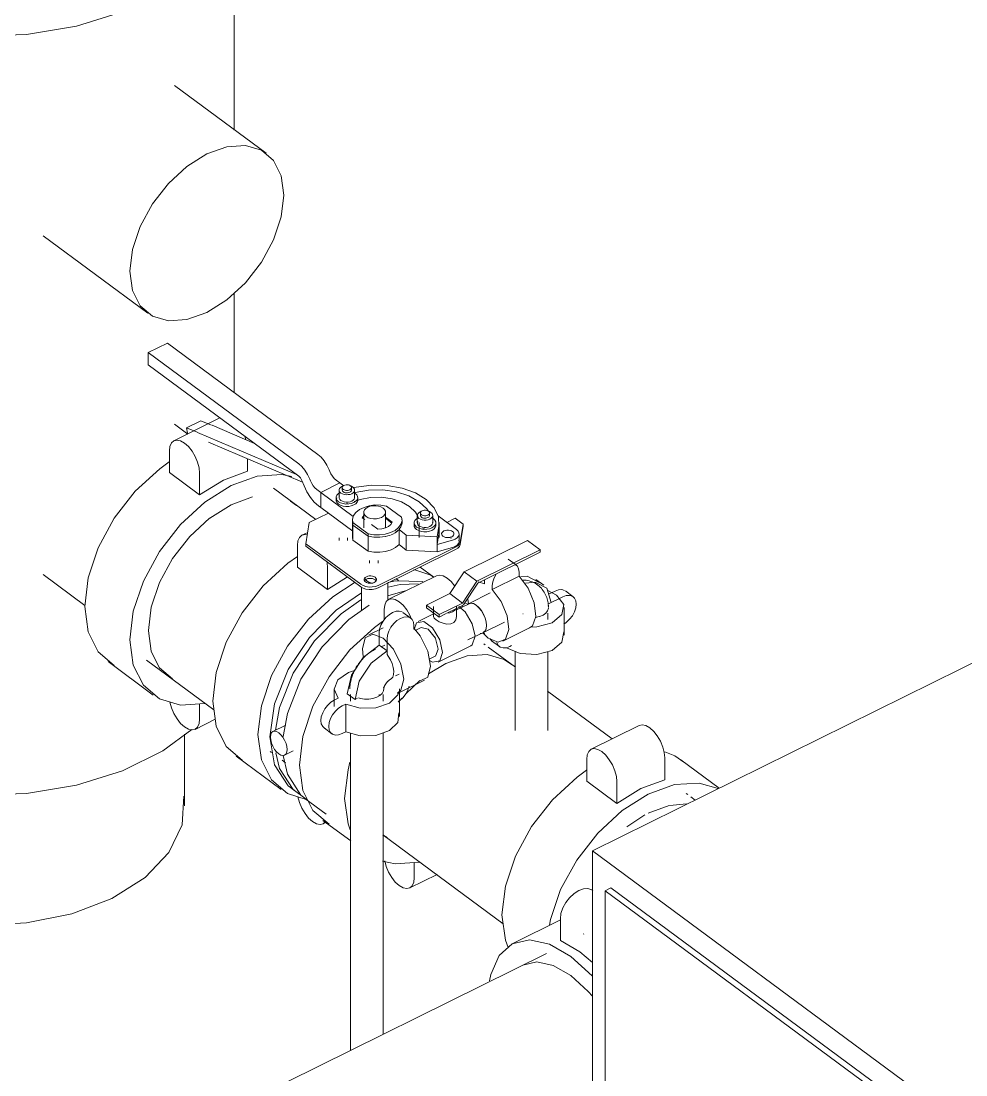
# Model space of a CAD drawing. Header units: metres. Extents: x 63 to 378, y -27 to 78.
# Drawn here: x 318.121 to 319.09, y 3.556 to 4.636 of the extents above; entities that cross this region are included whole.
import ezdxf

# ---------------------------------------------------------------- set-up
doc = ezdxf.new("R2010")
doc.units = ezdxf.units.M
doc.layers.add('M-EQPM', color=7, linetype='Continuous', lineweight=18)
doc.layers.add('P-PIPE', color=7, linetype='Continuous', lineweight=18)

# ---------------------------------------------------------------- blocks, each defined once
blk = doc.blocks.new('Victaulic-IPS-Vic-300 MasterSeal Butterfly Valve LH - Standard-V289-3D BOMBAS')
at = {"layer": 'P-PIPE', "color": 11, "true_color": 0xff8080}
for p, q in [((-59.0162, 4.2962), (-58.9965, 4.3059)), ((-58.9965, 4.3059), (-58.8422, 4.1918)), ((-58.8619, 4.1821), (-59.0162, 4.2962)), ((-59.0162, 4.2962), (-59.0162, 4.2836)), ((-59.0162, 4.2836), (-58.8619, 4.1695)), ((-58.9768, 4.219), (-58.9621, 4.2263)), ((-58.9621, 4.2263), (-58.9513, 4.2218)), ((-58.9661, 4.2145), (-58.9768, 4.219)), ((-58.9768, 4.219), (-58.9758, 4.2134)), ((-58.864, 4.1711), (-58.9656, 4.2143)), ((-58.9508, 4.2216), (-58.9072, 4.203)), ((-58.9545, 4.2043), (-58.8579, 4.1633)), ((-58.8308, 4.1761), (-58.8301, 4.1744)), ((-58.8586, 4.165), (-58.8563, 4.1594)), ((-58.8498, 4.1647), (-58.8505, 4.1664)), ((-58.8393, 4.1528), (-58.8197, 4.1625)), ((-58.8197, 4.1625), (-58.8393, 4.1528)), ((-58.8236, 4.1655), (-58.8197, 4.1625)), ((-58.8169, 4.1605), (-58.8197, 4.1625)), ((-58.8156, 4.1596), (-58.8169, 4.1605)), ((-58.8393, 4.1528), (-58.8433, 4.1557)), ((-58.8393, 4.1374), (-58.8393, 4.1528)), ((-58.8393, 4.1528), (-58.8059, 4.1281)), ((-58.8393, 4.1528), (-58.8393, 4.1374)), ((-58.8204, 4.1552), (-58.8204, 4.1476)), ((-58.8162, 4.1594), (-58.8175, 4.1589)), ((-58.8172, 4.1577), (-58.8172, 4.1552)), ((-58.8077, 4.1552), (-58.8077, 4.1577)), ((-58.8028, 4.1581), (-58.8058, 4.1577)), ((-58.8045, 4.1476), (-58.8045, 4.1552)), ((-58.8417, 4.1392), (-58.8393, 4.1374)), ((-58.8235, 4.1476), (-58.8235, 4.1451)), ((-58.8114, 4.1413), (-58.8131, 4.1412)), ((-58.8013, 4.1451), (-58.8013, 4.1476)), ((-58.7563, 4.1273), (-58.7719, 4.1388)), ((-58.8313, 4.1315), (-58.851, 4.1218)), ((-58.8393, 4.1374), (-58.8393, 4.1374)), ((-58.8393, 4.1374), (-58.8393, 4.1374)), ((-58.8063, 4.113), (-58.8393, 4.1374)), ((-58.7967, 4.1269), (-58.7952, 4.1292)), ((-58.7952, 4.1279), (-58.7963, 4.1265)), ((-58.7952, 4.1324), (-58.7952, 4.1164)), ((-58.773, 4.1275), (-58.7659, 4.1223)), ((-58.7728, 4.1164), (-58.7728, 4.1324)), ((-58.7403, 4.1292), (-58.7403, 4.1216)), ((-58.7392, 4.1271), (-58.7397, 4.1284)), ((-58.7357, 4.1335), (-58.7373, 4.1329)), ((-58.7371, 4.1317), (-58.7371, 4.1292)), ((-58.7276, 4.1292), (-58.7276, 4.1317)), ((-58.7244, 4.1216), (-58.7244, 4.1292)), ((-58.7, 4.1147), (-58.7189, 4.1288)), ((-58.851, 4.1218), (-58.8546, 4.1002)), ((-58.8067, 4.1246), (-58.8067, 4.122)), ((-58.8063, 4.1193), (-58.8067, 4.122)), ((-58.8067, 4.122), (-58.8067, 4.1066)), ((-58.8063, 4.1218), (-58.7907, 4.1103)), ((-58.8063, 4.1193), (-58.8063, 4.1218)), ((-58.7907, 4.1078), (-58.8063, 4.1193)), ((-58.8063, 4.1193), (-58.7907, 4.1078)), ((-58.8063, 4.1039), (-58.8063, 4.1193)), ((-58.7942, 4.125), (-58.7967, 4.1269)), ((-58.7806, 4.115), (-58.7872, 4.1198)), ((-58.7664, 4.1214), (-58.773, 4.1263)), ((-58.7559, 4.122), (-58.7559, 4.1246)), ((-58.7434, 4.1216), (-58.7434, 4.1191)), ((-58.7384, 4.1066), (-58.7384, 4.122)), ((-58.7212, 4.1191), (-58.7212, 4.1216)), ((-58.7199, 4.1072), (-58.7181, 4.1182)), ((-58.7181, 4.118), (-58.7181, 4.1104)), ((-58.7178, 4.1066), (-58.7178, 4.122)), ((-58.7013, 4.1263), (-58.7099, 4.1221)), ((-58.6933, 4.1204), (-58.7013, 4.1263)), ((-58.6963, 4.1019), (-58.6933, 4.1204)), ((-58.6933, 4.1178), (-58.6963, 4.0994)), ((-58.6933, 4.1178), (-58.6933, 4.1204)), ((-58.8205, 4.1062), (-58.8205, 4.1034)), ((-58.8118, 4.1034), (-58.8118, 4.1062)), ((-58.8063, 4.1039), (-58.8067, 4.1066)), ((-58.7907, 4.1078), (-58.7907, 4.1103)), ((-58.7849, 4.1068), (-58.7907, 4.1078)), ((-58.7907, 4.0924), (-58.7907, 4.1078)), ((-58.7789, 4.1068), (-58.7848, 4.1068)), ((-58.7731, 4.1075), (-58.7787, 4.1068)), ((-58.7727, 4.1076), (-58.7705, 4.1082)), ((-58.7676, 4.1091), (-58.7705, 4.1082)), ((-58.7672, 4.1093), (-58.7653, 4.1101)), ((-58.763, 4.1114), (-58.7653, 4.1101)), ((-58.7594, 4.1143), (-58.7628, 4.1115)), ((-58.7626, 4.1117), (-58.761, 4.1128)), ((-58.759, 4.1147), (-58.7515, 4.1091)), ((-58.759, 4.0993), (-58.759, 4.1147)), ((-58.7515, 4.1091), (-58.7199, 4.1072)), ((-58.7515, 4.0937), (-58.7515, 4.1091)), ((-58.733, 4.1153), (-58.7346, 4.1155)), ((-58.7181, 4.1104), (-58.7199, 4.0994)), ((-58.7199, 4.0918), (-58.7199, 4.1072)), ((-58.6974, 4.1027), (-58.6974, 4.1103)), ((-58.8546, 4.1002), (-58.7983, 4.0586)), ((-58.8546, 4.1002), (-58.8546, 4.0976)), ((-58.7983, 4.056), (-58.8546, 4.0976)), ((-58.7907, 4.0924), (-58.8063, 4.1039)), ((-58.7804, 4.0575), (-58.7009, 4.0968)), ((-58.7515, 4.0937), (-58.759, 4.0993)), ((-58.7199, 4.0994), (-58.704, 4.104)), ((-58.7199, 4.0918), (-58.7199, 4.0994)), ((-58.704, 4.0964), (-58.7199, 4.0918)), ((-58.7009, 4.0942), (-58.7804, 4.055)), ((-58.7199, 4.0918), (-58.7515, 4.0937)), ((-58.7891, 4.083), (-58.7891, 4.0802)), ((-58.7805, 4.0802), (-58.7805, 4.083)), ((-58.7976, 4.0556), (-58.7976, 4.0314)), ((-58.7705, 4.042), (-58.7705, 4.0599)), ((-58.7704, 4.0467), (-58.7528, 4.0519)), ((-58.6707, 3.9966), (-58.6721, 3.9977)), ((-58.8752, 3.9143), (-58.8884, 3.9078)), ((-58.8763, 3.8835), (-58.8675, 3.8878)), ((-58.879, 3.8782), (-58.8755, 3.8756)), ((-58.8686, 3.8488), (-58.8635, 3.845)), ((-58.8555, 3.8391), (-58.8336, 3.8229))]:
    blk.add_line(p, q, dxfattribs=at)
for points in [[(-58.8422, 4.1918, 0), (-58.8389, 4.1889, 0), (-58.8358, 4.1852, 0), (-58.8331, 4.1808, 0), (-58.8308, 4.1761, 0)], [(-58.8505, 4.1664, 0), (-58.8527, 4.1711, 0), (-58.8555, 4.1755, 0), (-58.8586, 4.1792, 0), (-58.8619, 4.1821, 0)], [(-58.8301, 4.1744, 0), (-58.8288, 4.1717, 0), (-58.8273, 4.1693, 0), (-58.8255, 4.1671, 0), (-58.8236, 4.1655, 0)], [(-58.8619, 4.1695, 0), (-58.8609, 4.1686, 0), (-58.86, 4.1676, 0), (-58.8592, 4.1663, 0), (-58.8586, 4.165, 0)], [(-58.8433, 4.1557, 0), (-58.8452, 4.1574, 0), (-58.8469, 4.1595, 0), (-58.8485, 4.162, 0), (-58.8498, 4.1647, 0)], [(-58.8155, 4.1599, 0), (-58.8163, 4.1594, 0), (-58.8169, 4.1587, 0), (-58.8172, 4.158, 0), (-58.8171, 4.1573, 0), (-58.8168, 4.1565, 0), (-58.8161, 4.1559, 0), (-58.8152, 4.1554, 0), (-58.8141, 4.155, 0), (-58.8129, 4.1549, 0), (-58.8117, 4.1549, 0), (-58.8105, 4.1551, 0), (-58.8094, 4.1555, 0)], [(-58.8094, 4.1555, 0), (-58.8086, 4.156, 0), (-58.808, 4.1567, 0), (-58.8077, 4.1574, 0), (-58.8077, 4.1582, 0), (-58.8081, 4.1589, 0), (-58.8087, 4.1595, 0), (-58.8097, 4.1601, 0), (-58.8107, 4.1604, 0), (-58.812, 4.1606, 0), (-58.8132, 4.1606, 0), (-58.8144, 4.1603, 0), (-58.8155, 4.1599, 0)], [(-58.8074, 4.1515, 0), (-58.806, 4.1524, 0), (-58.805, 4.1535, 0), (-58.8045, 4.1547, 0), (-58.8046, 4.156, 0), (-58.8052, 4.1572, 0), (-58.8063, 4.1582, 0), (-58.8078, 4.1591, 0), (-58.8096, 4.1597, 0)], [(-58.7181, 4.1182, 0), (-58.7185, 4.1279, 0), (-58.7229, 4.1371, 0), (-58.731, 4.1454, 0), (-58.7422, 4.1523, 0), (-58.7559, 4.1572, 0), (-58.7713, 4.1599, 0), (-58.7872, 4.1602, 0), (-58.8028, 4.1581, 0)], [(-58.8563, 4.1594, 0), (-58.8534, 4.1533, 0), (-58.8499, 4.1477, 0), (-58.8459, 4.1429, 0), (-58.8417, 4.1392, 0)], [(-58.8197, 4.1527, 0), (-58.8215, 4.1515, 0), (-58.8228, 4.15, 0), (-58.8235, 4.1483, 0), (-58.8234, 4.1465, 0), (-58.8226, 4.1448, 0), (-58.821, 4.1433, 0), (-58.8189, 4.1421, 0), (-58.8164, 4.1413, 0), (-58.8135, 4.1409, 0), (-58.8106, 4.141, 0), (-58.8079, 4.1415, 0), (-58.8054, 4.1424, 0)], [(-58.8175, 4.1589, 0), (-58.8189, 4.158, 0), (-58.8199, 4.1569, 0), (-58.8203, 4.1557, 0), (-58.8203, 4.1544, 0), (-58.8197, 4.1532, 0), (-58.8186, 4.1521, 0), (-58.8171, 4.1513, 0), (-58.8152, 4.1507, 0), (-58.8132, 4.1504, 0), (-58.8112, 4.1505, 0), (-58.8092, 4.1508, 0), (-58.8074, 4.1515, 0)], [(-58.8074, 4.1439, 0), (-58.8092, 4.1432, 0), (-58.8112, 4.1429, 0), (-58.8132, 4.1428, 0), (-58.8152, 4.1431, 0), (-58.8171, 4.1437, 0), (-58.8186, 4.1446, 0), (-58.8197, 4.1456, 0), (-58.8203, 4.1468, 0), (-58.8203, 4.1481, 0), (-58.8199, 4.1493, 0)], [(-58.8094, 4.153, 0), (-58.8105, 4.1526, 0), (-58.8117, 4.1523, 0), (-58.8129, 4.1523, 0), (-58.8141, 4.1525, 0), (-58.8152, 4.1528, 0), (-58.8161, 4.1534, 0), (-58.8168, 4.154, 0), (-58.8171, 4.1547, 0), (-58.8172, 4.1555, 0), (-58.8169, 4.1562, 0)], [(-58.8081, 4.1564, 0), (-58.8077, 4.1556, 0), (-58.8077, 4.1549, 0), (-58.808, 4.1542, 0), (-58.8086, 4.1535, 0), (-58.8094, 4.153, 0)], [(-58.8054, 4.1424, 0), (-58.8034, 4.1437, 0), (-58.802, 4.1452, 0), (-58.8014, 4.1469, 0), (-58.8015, 4.1487, 0), (-58.8023, 4.1504, 0), (-58.8038, 4.1518, 0), (-58.8051, 4.1526, 0)], [(-58.8041, 4.1527, 0), (-58.7902, 4.1552, 0), (-58.7757, 4.1555, 0), (-58.7616, 4.1534, 0), (-58.7488, 4.1493, 0), (-58.7383, 4.1433, 0), (-58.7306, 4.1358, 0), (-58.7292, 4.1338, 0)], [(-58.8054, 4.1399, 0), (-58.8079, 4.1389, 0), (-58.8106, 4.1384, 0), (-58.8135, 4.1384, 0), (-58.8164, 4.1388, 0), (-58.8189, 4.1396, 0), (-58.821, 4.1408, 0), (-58.8226, 4.1423, 0), (-58.8234, 4.144, 0), (-58.8235, 4.1457, 0), (-58.8228, 4.1474, 0)], [(-58.8046, 4.1484, 0), (-58.8045, 4.1471, 0), (-58.805, 4.1459, 0), (-58.806, 4.1448, 0), (-58.8074, 4.1439, 0)], [(-58.7719, 4.1388, 0), (-58.7777, 4.1398, 0), (-58.7837, 4.1399, 0), (-58.7895, 4.1391, 0), (-58.7949, 4.1375, 0), (-58.7996, 4.1352, 0), (-58.8032, 4.1323, 0), (-58.8056, 4.129, 0), (-58.8066, 4.1254, 0), (-58.8063, 4.1218, 0)], [(-58.8015, 4.1461, 0), (-58.8014, 4.1444, 0), (-58.802, 4.1427, 0), (-58.8034, 4.1411, 0), (-58.8054, 4.1399, 0)], [(-58.7398, 4.1286, 0), (-58.7422, 4.1327, 0), (-58.7481, 4.1384, 0), (-58.7563, 4.1431, 0), (-58.7661, 4.1463, 0), (-58.777, 4.1478, 0), (-58.7882, 4.1476, 0), (-58.7989, 4.1457, 0), (-58.8049, 4.1436, 0)], [(-58.7769, 4.1272, 0), (-58.775, 4.1285, 0), (-58.7736, 4.13, 0), (-58.7729, 4.1317, 0), (-58.773, 4.1335, 0), (-58.7738, 4.1352, 0), (-58.7754, 4.1367, 0), (-58.7775, 4.1379, 0), (-58.7801, 4.1387, 0), (-58.7829, 4.1391, 0), (-58.7858, 4.1391, 0), (-58.7886, 4.1386, 0), (-58.7911, 4.1376, 0)], [(-58.7911, 4.1376, 0), (-58.7931, 4.1364, 0), (-58.7945, 4.1348, 0), (-58.7951, 4.1331, 0), (-58.7951, 4.1313, 0), (-58.7942, 4.1296, 0), (-58.7927, 4.1281, 0), (-58.7905, 4.1269, 0), (-58.788, 4.1261, 0), (-58.7851, 4.1257, 0), (-58.7822, 4.1257, 0), (-58.7794, 4.1263, 0), (-58.7769, 4.1272, 0)], [(-58.7907, 4.1103, 0), (-58.7849, 4.1094, 0), (-58.7789, 4.1093, 0), (-58.7731, 4.1101, 0), (-58.7676, 4.1116, 0), (-58.763, 4.1139, 0), (-58.7594, 4.1168, 0), (-58.757, 4.1201, 0), (-58.7559, 4.1237, 0), (-58.7563, 4.1273, 0)], [(-58.7373, 4.1329, 0), (-58.7388, 4.132, 0), (-58.7397, 4.1309, 0), (-58.7402, 4.1297, 0), (-58.7402, 4.1284, 0), (-58.7396, 4.1272, 0), (-58.7385, 4.1262, 0), (-58.737, 4.1253, 0), (-58.7351, 4.1247, 0), (-58.7331, 4.1244, 0), (-58.731, 4.1245, 0), (-58.7291, 4.1248, 0), (-58.7273, 4.1255, 0)], [(-58.7353, 4.1339, 0), (-58.7362, 4.1334, 0), (-58.7368, 4.1327, 0), (-58.7371, 4.132, 0), (-58.737, 4.1313, 0), (-58.7367, 4.1305, 0), (-58.736, 4.1299, 0), (-58.7351, 4.1294, 0), (-58.734, 4.129, 0), (-58.7328, 4.1289, 0), (-58.7316, 4.1289, 0), (-58.7304, 4.1291, 0), (-58.7293, 4.1295, 0)], [(-58.7293, 4.127, 0), (-58.7304, 4.1266, 0), (-58.7316, 4.1263, 0), (-58.7328, 4.1263, 0), (-58.734, 4.1265, 0), (-58.7351, 4.1269, 0), (-58.736, 4.1274, 0), (-58.7367, 4.128, 0), (-58.737, 4.1287, 0), (-58.7371, 4.1295, 0), (-58.7368, 4.1302, 0)], [(-58.7293, 4.1295, 0), (-58.7285, 4.13, 0), (-58.7279, 4.1307, 0), (-58.7276, 4.1314, 0), (-58.7276, 4.1322, 0), (-58.728, 4.1329, 0), (-58.7286, 4.1335, 0), (-58.7295, 4.1341, 0), (-58.7306, 4.1344, 0), (-58.7318, 4.1346, 0), (-58.7331, 4.1346, 0), (-58.7343, 4.1343, 0), (-58.7353, 4.1339, 0)], [(-58.7273, 4.1255, 0), (-58.7259, 4.1264, 0), (-58.7249, 4.1275, 0), (-58.7244, 4.1287, 0), (-58.7245, 4.13, 0), (-58.7251, 4.1312, 0), (-58.7262, 4.1322, 0), (-58.7277, 4.1331, 0), (-58.7295, 4.1337, 0)], [(-58.728, 4.1304, 0), (-58.7276, 4.1297, 0), (-58.7276, 4.1289, 0), (-58.7279, 4.1282, 0), (-58.7285, 4.1275, 0), (-58.7293, 4.127, 0)], [(-58.8066, 4.1236, 0), (-58.8067, 4.1221, 0), (-58.8063, 4.1193, 0)], [(-58.7659, 4.1223, 0), (-58.7674, 4.12, 0), (-58.7697, 4.118, 0), (-58.7729, 4.1164, 0), (-58.7766, 4.1154, 0), (-58.7806, 4.115, 0)], [(-58.756, 4.1232, 0), (-58.7559, 4.1212, 0), (-58.757, 4.1176, 0), (-58.7587, 4.115, 0)], [(-58.7396, 4.1267, 0), (-58.7413, 4.1255, 0), (-58.7427, 4.124, 0), (-58.7434, 4.1223, 0), (-58.7433, 4.1205, 0), (-58.7424, 4.1188, 0), (-58.7409, 4.1173, 0), (-58.7388, 4.1161, 0), (-58.7363, 4.1153, 0), (-58.7334, 4.1149, 0), (-58.7305, 4.115, 0), (-58.7278, 4.1155, 0), (-58.7253, 4.1164, 0)], [(-58.7253, 4.1139, 0), (-58.7278, 4.1129, 0), (-58.7305, 4.1124, 0), (-58.7334, 4.1124, 0), (-58.7363, 4.1128, 0), (-58.7388, 4.1136, 0), (-58.7409, 4.1148, 0), (-58.7424, 4.1163, 0), (-58.7433, 4.118, 0), (-58.7434, 4.1197, 0)], [(-58.7273, 4.1179, 0), (-58.7291, 4.1172, 0), (-58.731, 4.1169, 0), (-58.7331, 4.1168, 0), (-58.7351, 4.1171, 0), (-58.737, 4.1177, 0), (-58.7385, 4.1186, 0), (-58.7396, 4.1196, 0), (-58.7402, 4.1208, 0), (-58.7402, 4.1221, 0), (-58.7397, 4.1233, 0)], [(-58.7245, 4.1224, 0), (-58.7244, 4.1211, 0), (-58.7249, 4.1199, 0), (-58.7259, 4.1188, 0), (-58.7273, 4.1179, 0)], [(-58.7253, 4.1164, 0), (-58.7233, 4.1177, 0), (-58.7219, 4.1192, 0), (-58.7213, 4.1209, 0), (-58.7214, 4.1227, 0), (-58.7222, 4.1244, 0), (-58.7237, 4.1258, 0), (-58.7249, 4.1266, 0)], [(-58.7212, 4.1191, 0), (-58.7213, 4.1184, 0), (-58.7219, 4.1167, 0), (-58.7233, 4.1151, 0), (-58.7253, 4.1139, 0)], [(-58.7907, 4.1078, 0), (-58.7848, 4.1068, 0), (-58.7787, 4.1068, 0)], [(-58.7049, 4.1073, 0), (-58.7064, 4.1068, 0), (-58.7079, 4.1065, 0), (-58.7096, 4.1065, 0), (-58.7112, 4.1067, 0), (-58.7127, 4.1072, 0), (-58.7139, 4.1079, 0), (-58.7148, 4.1087, 0), (-58.7152, 4.1097, 0), (-58.7153, 4.1107, 0), (-58.7149, 4.1117, 0), (-58.7141, 4.1125, 0), (-58.713, 4.1133, 0)], [(-58.713, 4.1133, 0), (-58.7116, 4.1138, 0), (-58.71, 4.1141, 0), (-58.7083, 4.1141, 0), (-58.7067, 4.1139, 0), (-58.7053, 4.1134, 0), (-58.704, 4.1127, 0), (-58.7032, 4.1119, 0), (-58.7027, 4.1109, 0), (-58.7026, 4.1099, 0), (-58.703, 4.1089, 0), (-58.7038, 4.1081, 0), (-58.7049, 4.1073, 0)], [(-58.7053, 4.1058, 0), (-58.7067, 4.1063, 0), (-58.7083, 4.1065, 0), (-58.7096, 4.1065, 0)], [(-58.704, 4.104, 0), (-58.7015, 4.1049, 0), (-58.6994, 4.1063, 0), (-58.6981, 4.1079, 0), (-58.6974, 4.1096, 0), (-58.6975, 4.1115, 0), (-58.6984, 4.1132, 0), (-58.7, 4.1147, 0)], [(-58.759, 4.0993, 0), (-58.7626, 4.0962, 0), (-58.7672, 4.0938, 0), (-58.7727, 4.0922, 0), (-58.7787, 4.0914, 0), (-58.7848, 4.0914, 0), (-58.7907, 4.0924, 0)], [(-58.6975, 4.1039, 0), (-58.6974, 4.1021, 0), (-58.6981, 4.1003, 0), (-58.6994, 4.0987, 0), (-58.7015, 4.0973, 0), (-58.704, 4.0964, 0)], [(-58.7009, 4.0968, 0), (-58.6987, 4.0982, 0), (-58.6971, 4.1, 0), (-58.6963, 4.1019, 0)], [(-58.6963, 4.0994, 0), (-58.6971, 4.0975, 0), (-58.6987, 4.0957, 0), (-58.7009, 4.0942, 0)], [(-58.7844, 4.0605, 0), (-58.7859, 4.0599, 0), (-58.7874, 4.0596, 0), (-58.7891, 4.0596, 0), (-58.7907, 4.0598, 0), (-58.7922, 4.0603, 0), (-58.7934, 4.061, 0), (-58.7943, 4.0619, 0), (-58.7947, 4.0628, 0), (-58.7948, 4.0638, 0), (-58.7944, 4.0648, 0), (-58.7936, 4.0657, 0), (-58.7925, 4.0664, 0)], [(-58.7925, 4.0639, 0), (-58.7936, 4.0631, 0), (-58.7944, 4.0623, 0)], [(-58.7859, 4.0599, 0), (-58.788, 4.0602, 0), (-58.7901, 4.0609, 0), (-58.7918, 4.0619, 0), (-58.7931, 4.0631, 0), (-58.7937, 4.0644, 0)], [(-58.7925, 4.0664, 0), (-58.7911, 4.0669, 0), (-58.7895, 4.0672, 0), (-58.7878, 4.0672, 0), (-58.7862, 4.067, 0), (-58.7848, 4.0665, 0), (-58.7835, 4.0659, 0), (-58.7827, 4.065, 0), (-58.7822, 4.064, 0), (-58.7821, 4.063, 0), (-58.7825, 4.0621, 0), (-58.7833, 4.0612, 0), (-58.7844, 4.0605, 0)], [(-58.7827, 4.0625, 0), (-58.7835, 4.0633, 0), (-58.7848, 4.064, 0), (-58.7862, 4.0645, 0), (-58.7878, 4.0647, 0), (-58.7895, 4.0647, 0), (-58.7911, 4.0644, 0), (-58.7925, 4.0639, 0)], [(-58.7983, 4.0586, 0), (-58.7959, 4.0572, 0), (-58.793, 4.0563, 0), (-58.7897, 4.0558, 0), (-58.7864, 4.0559, 0), (-58.7832, 4.0564, 0), (-58.7804, 4.0575, 0)], [(-58.7804, 4.055, 0), (-58.7832, 4.0539, 0), (-58.7864, 4.0533, 0), (-58.7897, 4.0533, 0), (-58.793, 4.0537, 0), (-58.7959, 4.0547, 0), (-58.7983, 4.056, 0)], [(-58.7704, 4.0606, 0), (-58.7627, 4.0622, 0), (-58.7353, 4.0613, 0), (-58.7339, 4.0609, 0)], [(-58.7702, 4.0555, 0), (-58.7577, 4.0584, 0), (-58.7392, 4.0591, 0)], [(-58.8666, 3.8474, 0), (-58.8727, 3.8521, 0), (-58.8866, 3.8735, 0), (-58.8914, 3.9023, 0), (-58.8866, 3.936, 0), (-58.8727, 3.9711, 0), (-58.8509, 4.0042, 0), (-58.8235, 4.0321, 0), (-58.7973, 4.05, 0)], [(-58.8858, 3.9091, 0), (-58.8816, 3.9322, 0), (-58.8676, 3.9674, 0), (-58.8458, 4.0005, 0), (-58.8184, 4.0284, 0), (-58.7982, 4.0428, 0)], [(-58.8779, 3.9026, 0), (-58.8735, 3.9263, 0), (-58.8596, 3.9614, 0), (-58.8378, 3.9945, 0), (-58.8104, 4.0225, 0), (-58.7895, 4.0373, 0)], [(-58.8738, 3.8893, 0), (-58.8741, 3.8923, 0), (-58.8749, 3.8955, 0), (-58.8763, 3.8988, 0), (-58.8781, 3.9018, 0), (-58.8801, 3.9044, 0), (-58.8823, 3.9064, 0), (-58.8846, 3.9077, 0), (-58.8866, 3.9082, 0), (-58.8884, 3.9078, 0), (-58.8898, 3.9065, 0), (-58.8906, 3.9046, 0), (-58.8909, 3.902, 0)], [(-58.8909, 3.902, 0), (-58.8906, 3.899, 0), (-58.8898, 3.8957, 0), (-58.8884, 3.8925, 0), (-58.8866, 3.8894, 0), (-58.8846, 3.8868, 0), (-58.8823, 3.8848, 0), (-58.8801, 3.8836, 0), (-58.8781, 3.8831, 0), (-58.8763, 3.8835, 0)], [(-58.8606, 3.843, 0), (-58.8676, 3.8484, 0), (-58.8816, 3.8697, 0), (-58.8855, 3.8857, 0)], [(-58.8543, 3.8383, 0), (-58.8596, 3.8425, 0), (-58.8735, 3.8638, 0), (-58.8779, 3.8831, 0)], [(-58.8763, 3.8835, 0), (-58.8749, 3.8847, 0), (-58.8741, 3.8867, 0), (-58.8738, 3.8893, 0)]]:
    blk.add_polyline3d(points, dxfattribs=at)
blk = doc.blocks.new('V_ BOLA - 1_-1673698-3D BOMBAS')
at = {"layer": 'P-PIPE', "color": 1, "true_color": 0xff0000}
for p, q in [((-58.6921, 4.0715), (-58.6272, 4.1035)), ((-58.6142, 4.0939), (-58.6272, 4.1035)), ((-58.6142, 4.0939), (-58.6791, 4.0619)), ((-58.6781, 4.0598), (-58.6142, 4.0914)), ((-58.6142, 4.0914), (-58.6142, 4.0939)), ((-58.7068, 4.049), (-58.6921, 4.0715)), ((-58.6791, 4.0619), (-58.6921, 4.0715)), ((-58.6791, 4.0619), (-58.6938, 4.0394)), ((-58.6928, 4.0374), (-58.6781, 4.0598)), ((-58.7307, 4.0372), (-58.7068, 4.049)), ((-58.7068, 4.049), (-58.6938, 4.0394)), ((-58.7307, 4.0346), (-58.7307, 4.0372)), ((-58.7178, 4.0276), (-58.7307, 4.0372)), ((-58.7178, 4.025), (-58.7307, 4.0346)), ((-58.7235, 4.036), (-58.7235, 4.0257)), ((-58.6938, 4.0394), (-58.7178, 4.0276)), ((-58.7098, 4.029), (-58.7006, 4.0335)), ((-58.7004, 4.0336), (-58.6928, 4.0374)), ((-58.687, 4.0387), (-58.6999, 4.0323)), ((-58.6999, 4.0257), (-58.6999, 4.036)), ((-58.7235, 4.0282), (-58.7393, 4.0204)), ((-58.7178, 4.025), (-58.7108, 4.0285)), ((-58.7178, 4.0276), (-58.7178, 4.025)), ((-58.7363, 4.0143), (-58.7425, 4.0113)), ((-58.6884, 4.0015), (-58.6725, 4.0093)), ((-58.7187, 3.992), (-58.7216, 4.0031)), ((-58.7217, 3.985), (-58.7187, 3.992)), ((-58.7188, 3.9789), (-58.6854, 3.9954)), ((-58.728, 3.9819), (-58.7218, 3.985))]:
    blk.add_line(p, q, dxfattribs=at)
for points in [[(-58.7098, 4.029, 0), (-58.7068, 4.0295, 0), (-58.7042, 4.0305, 0), (-58.7021, 4.0319, 0), (-58.7006, 4.0335, 0)], [(-58.6976, 4.0358, 0), (-58.6911, 4.0303, 0), (-58.6838, 4.0182, 0), (-58.681, 4.0053, 0)], [(-58.687, 4.0387, 0), (-58.6849, 4.0392, 0), (-58.6824, 4.0386, 0), (-58.6797, 4.0371, 0), (-58.677, 4.0346, 0), (-58.6745, 4.0315, 0), (-58.6724, 4.0278, 0), (-58.6707, 4.0239, 0), (-58.6697, 4.02, 0), (-58.6693, 4.0164, 0)], [(-58.7144, 3.9888, 0), (-58.7172, 4.0017, 0), (-58.7245, 4.0138, 0), (-58.7336, 4.0205, 0), (-58.7409, 4.0192, 0), (-58.7436, 4.0124, 0)], [(-58.7235, 4.0257, 0), (-58.7228, 4.024, 0), (-58.7208, 4.0221, 0)], [(-58.7208, 4.0221, 0), (-58.7177, 4.0202, 0), (-58.7138, 4.0186, 0), (-58.7098, 4.0177, 0), (-58.7059, 4.0179, 0), (-58.7027, 4.0195, 0), (-58.7006, 4.0223, 0), (-58.6999, 4.0255, 0)], [(-58.7217, 4.0035, 0), (-58.729, 4.0127, 0), (-58.7364, 4.0143, 0)], [(-58.6693, 4.0164, 0), (-58.6697, 4.0132, 0), (-58.6707, 4.0109, 0), (-58.6724, 4.0094, 0)], [(-58.681, 4.0053, 0), (-58.6838, 3.9966, 0), (-58.6854, 3.9955, 0)], [(-58.7278, 3.9804, 0), (-58.7245, 3.9788, 0), (-58.7172, 3.9801, 0), (-58.7144, 3.9888, 0)]]:
    blk.add_polyline3d(points, dxfattribs=at)
blk = doc.blocks.new('Victaulic-SD-IR-Elbow No_P10 - AC-2094317-3D BOMBAS')
at = {"layer": 'P-PIPE', "color": 1, "true_color": 0xff0000}
for p, q in [((-58.639, 4.0784), (-58.647, 4.0844)), ((-58.6714, 4.0631), (-58.6714, 4.0592)), ((-58.6358, 4.0669), (-58.6633, 4.0533)), ((-58.6358, 4.0709), (-58.6358, 4.0669)), ((-58.6106, 4.0577), (-58.6186, 4.0636)), ((-58.6778, 4.061), (-58.6714, 4.0592)), ((-58.6633, 4.0533), (-58.6633, 4.0573)), ((-58.5973, 4.0476), (-58.6062, 4.0522)), ((-58.6056, 4.0484), (-58.599, 4.0517)), ((-58.5804, 4.0459), (-58.5884, 4.0518)), ((-58.6878, 4.0387), (-58.6884, 4.0432)), ((-58.6748, 4.0451), (-58.6747, 4.0451)), ((-58.591, 4.0457), (-58.6057, 4.0385)), ((-58.6061, 4.0367), (-58.6058, 4.0348)), ((-58.603, 4.0398), (-58.6057, 4.0385)), ((-58.5897, 4.0065), (-58.5897, 4.0348)), ((-58.6152, 4.0255), (-58.6189, 4.0246)), ((-58.6674, 4.0035), (-58.673, 4.0087)), ((-58.6526, 4.0002), (-58.625, 4.0138)), ((-58.664, 4.0006), (-58.6559, 3.9947))]:
    blk.add_line(p, q, dxfattribs=at)
for points in [[(-58.6358, 4.0709, 0), (-58.6363, 4.0744, 0), (-58.6376, 4.0771, 0), (-58.6398, 4.0789, 0)], [(-58.6595, 4.069, 0), (-58.6615, 4.0653, 0), (-58.6629, 4.0612, 0), (-58.6633, 4.0573, 0)], [(-58.625, 4.0138, 0), (-58.6222, 4.016, 0), (-58.6188, 4.0257, 0), (-58.6203, 4.0397, 0), (-58.6266, 4.0547, 0), (-58.6358, 4.0669, 0)], [(-58.6341, 4.0665, 0), (-58.6274, 4.0669, 0), (-58.6154, 4.0604, 0)], [(-58.6167, 4.0578, 0), (-58.6181, 4.0588, 0), (-58.6195, 4.0596, 0), (-58.6209, 4.0604, 0), (-58.6224, 4.061, 0), (-58.6239, 4.0616, 0), (-58.6255, 4.062, 0), (-58.627, 4.0624, 0), (-58.6285, 4.0627, 0), (-58.6301, 4.0628, 0), (-58.6316, 4.0629, 0), (-58.6328, 4.0629, 0)], [(-58.6633, 4.0533, 0), (-58.6541, 4.041, 0), (-58.6479, 4.0261, 0), (-58.6463, 4.0121, 0), (-58.6497, 4.0024, 0), (-58.6573, 3.9993, 0), (-58.6674, 4.0035, 0)], [(-58.603, 4.0398, 0), (-58.6074, 4.0545, 0), (-58.6194, 4.0609, 0), (-58.6294, 4.0599, 0)], [(-58.6167, 4.0578, 0), (-58.6154, 4.0568, 0), (-58.6142, 4.0557, 0), (-58.613, 4.0545, 0), (-58.612, 4.0533, 0), (-58.611, 4.052, 0), (-58.6101, 4.0507, 0), (-58.6093, 4.0493, 0), (-58.6086, 4.0479, 0), (-58.608, 4.0465, 0), (-58.6075, 4.0451, 0), (-58.607, 4.0437, 0), (-58.6066, 4.0423, 0), (-58.6063, 4.0409, 0), (-58.6061, 4.0395, 0), (-58.6059, 4.0381, 0), (-58.6058, 4.0367, 0), (-58.6058, 4.0353, 0), (-58.6058, 4.0348, 0)], [(-58.599, 4.0517, 0), (-58.5955, 4.0529, 0), (-58.5921, 4.0532, 0), (-58.5893, 4.0523, 0)], [(-58.6238, 4.0146, 0), (-58.6177, 4.0149, 0), (-58.602, 4.0192, 0), (-58.5919, 4.0277, 0), (-58.5901, 4.038, 0), (-58.5973, 4.0476, 0)], [(-58.5901, 4.0178, 0), (-58.5874, 4.0196, 0), (-58.5841, 4.0227, 0), (-58.5812, 4.0263, 0), (-58.5791, 4.0304, 0), (-58.5777, 4.0345, 0), (-58.5772, 4.0384, 0), (-58.5777, 4.0418, 0), (-58.5791, 4.0445, 0), (-58.5812, 4.0464, 0), (-58.5841, 4.0472, 0), (-58.5874, 4.047, 0), (-58.591, 4.0457, 0)], [(-58.6058, 4.0341, 0), (-58.6067, 4.0315, 0), (-58.6085, 4.0291, 0), (-58.6113, 4.0271, 0), (-58.6149, 4.0256, 0)], [(-58.6318, 4.0284, 0), (-58.6318, 4.0283, 0), (-58.6319, 4.0283, 0), (-58.632, 4.0283, 0), (-58.6321, 4.0282, 0)], [(-58.5901, 4.0097, 0), (-58.5919, 3.9993, 0), (-58.602, 3.9908, 0), (-58.6177, 3.9865, 0), (-58.6349, 3.9876, 0), (-58.6489, 3.9936, 0)], [(-58.6631, 4.0001, 0), (-58.6653, 4.002, 0), (-58.666, 4.003, 0)], [(-58.6587, 3.9988, 0), (-58.6573, 3.996, 0), (-58.6551, 3.9942, 0), (-58.6522, 3.9933, 0), (-58.6489, 3.9936, 0), (-58.6454, 3.9948, 0), (-58.6436, 3.9958, 0)]]:
    blk.add_polyline3d(points, dxfattribs=at)
blk = doc.blocks.new('Tanque desairiador - AC08-125 - 2_-2406318-3D BOMBAS')
at = {"layer": 'P-PIPE', "color": 11, "true_color": 0xff8080}
for p, q in [((-58.9279, 4.5241), (-58.9279, 4.7738)), ((-58.8954, 4.5006), (-58.9892, 4.5699)), ((-59.124, 4.4159), (-59.0166, 4.3366)), ((-58.9279, 4.2552), (-58.9279, 4.3573)), ((-58.9757, 4.2126), (-58.9892, 4.2226)), ((-59.124, 4.0685), (-59.0812, 4.0369)), ((-58.9789, 3.8315), (-58.9789, 3.9048))]:
    blk.add_line(p, q, dxfattribs=at)
for points in [[(-58.9853, 4.871, 0), (-58.9562, 4.8441, 0), (-58.9369, 4.8142, 0), (-58.9283, 4.7826, 0), (-58.9309, 4.7505, 0), (-58.9444, 4.7195, 0), (-58.9682, 4.6908, 0), (-59.0014, 4.6658, 0), (-59.0426, 4.6455, 0), (-59.0897, 4.6308, 0), (-59.141, 4.6223, 0), (-59.194, 4.6205, 0), (-59.2465, 4.6253, 0), (-59.2961, 4.6367, 0), (-59.3408, 4.654, 0), (-59.3785, 4.6766, 0)], [(-58.8771, 4.4576, 0), (-58.8798, 4.4773, 0), (-58.8876, 4.493, 0), (-58.9002, 4.5037, 0), (-58.9165, 4.5085, 0), (-58.9356, 4.5072, 0), (-58.956, 4.4999, 0), (-58.9765, 4.487, 0), (-58.9955, 4.4695, 0), (-59.0119, 4.4485, 0), (-59.0244, 4.4254, 0), (-59.0323, 4.4019, 0), (-59.035, 4.3796, 0)], [(-59.035, 4.3796, 0), (-59.0323, 4.3599, 0), (-59.0244, 4.3442, 0), (-59.0119, 4.3335, 0), (-58.9955, 4.3287, 0), (-58.9765, 4.33, 0), (-58.956, 4.3373, 0), (-58.9356, 4.3502, 0), (-58.9165, 4.3677, 0), (-58.9002, 4.3887, 0), (-58.8876, 4.4118, 0), (-58.8798, 4.4353, 0), (-58.8771, 4.4576, 0)], [(-59.2097, 3.8433, 0), (-59.194, 3.8425, 0), (-59.141, 3.8443, 0), (-59.0897, 3.8528, 0), (-59.0426, 3.8675, 0), (-59.0014, 3.8878, 0), (-58.9715, 3.9098, 0)], [(-58.9796, 3.8415, 0), (-58.9815, 3.8119, 0), (-58.9951, 3.7835, 0), (-59.0195, 3.7579, 0), (-59.0534, 3.7366, 0)], [(-59.0534, 3.7366, 0), (-59.0947, 3.7207, 0), (-59.1412, 3.7114, 0), (-59.1899, 3.7089, 0), (-59.2382, 3.7137, 0), (-59.2833, 3.7252, 0), (-59.3224, 3.743, 0), (-59.3534, 3.7659, 0), (-59.3713, 3.7873, 0)]]:
    blk.add_polyline3d(points, dxfattribs=at)
blk = doc.blocks.new('Victaulic-SD-IR-Elbow No_P10 - AC-V296-3D BOMBAS')
at = {"layer": 'P-PIPE', "color": 1, "true_color": 0xff0000}
for p, q in [((-58.747, 4.0238), (-58.755, 4.0298)), ((-58.7754, 4.014), (-58.7901, 4.0067)), ((-58.7794, 3.9963), (-58.7794, 4.0087)), ((-58.7438, 4.0127), (-58.7438, 4.0164)), ((-58.7713, 4.0027), (-58.7713, 3.9876)), ((-58.7794, 3.9963), (-58.7713, 3.9904)), ((-58.7713, 3.9904), (-58.7713, 3.9865)), ((-58.7605, 3.9468), (-58.733, 3.9604)), ((-58.8254, 3.9513), (-58.8254, 3.9333)), ((-58.8215, 3.9417), (-58.8254, 3.9512)), ((-58.8041, 3.9404), (-58.8122, 3.9463)), ((-58.7586, 3.923), (-58.7586, 3.9513)), ((-58.8215, 3.9417), (-58.8254, 3.9398)), ((-58.8173, 3.9339), (-58.8134, 3.9358)), ((-58.8134, 3.9358), (-58.8134, 3.9075)), ((-58.8015, 3.9417), (-58.8041, 3.9404)), ((-58.8359, 3.9113), (-58.8279, 3.9054)), ((-58.8134, 3.9075), (-58.8173, 3.9055))]:
    blk.add_line(p, q, dxfattribs=at)
for points in [[(-58.7794, 4.0087, 0), (-58.7789, 4.0126, 0), (-58.7775, 4.0167, 0), (-58.7753, 4.0207, 0), (-58.7725, 4.0244, 0), (-58.7692, 4.0274, 0), (-58.7656, 4.0297, 0), (-58.762, 4.0309, 0), (-58.7587, 4.0312, 0), (-58.7559, 4.0303, 0)], [(-58.7438, 4.0164, 0), (-58.7443, 4.0198, 0), (-58.7456, 4.0225, 0), (-58.7478, 4.0244, 0), (-58.7507, 4.0252, 0), (-58.754, 4.025, 0), (-58.7576, 4.0237, 0), (-58.7611, 4.0215, 0), (-58.7644, 4.0184, 0), (-58.7673, 4.0148, 0), (-58.7695, 4.0107, 0), (-58.7708, 4.0066, 0), (-58.7713, 4.0027, 0)], [(-58.7436, 4.0134, 0), (-58.7372, 4.0056, 0), (-58.7295, 3.9902, 0), (-58.7267, 3.9748, 0), (-58.7295, 3.9635, 0), (-58.7372, 3.9595, 0)], [(-58.7753, 4.0034, 0), (-58.7859, 4.0076, 0), (-58.7936, 4.0036, 0), (-58.7965, 3.9924, 0), (-58.7956, 3.9845, 0)], [(-58.7606, 3.9469, 0), (-58.757, 3.9499, 0), (-58.7542, 3.9612, 0), (-58.757, 3.9766, 0), (-58.7648, 3.992, 0), (-58.7753, 4.0034, 0)], [(-58.8122, 3.9463, 0), (-58.8078, 3.9654, 0), (-58.7958, 3.9837, 0), (-58.7794, 3.9963, 0)], [(-58.8094, 3.9513, 0), (-58.8094, 3.9527, 0), (-58.8093, 3.954, 0), (-58.8092, 3.9553, 0), (-58.809, 3.9567, 0), (-58.8088, 3.958, 0), (-58.8085, 3.9592, 0), (-58.8082, 3.9605, 0), (-58.8079, 3.9618, 0), (-58.8075, 3.963, 0), (-58.8071, 3.9643, 0), (-58.8067, 3.9655, 0), (-58.8062, 3.9667, 0), (-58.8057, 3.9679, 0), (-58.8052, 3.9691, 0), (-58.8046, 3.9702, 0), (-58.804, 3.9714, 0), (-58.8034, 3.9725, 0), (-58.8028, 3.9736, 0), (-58.8021, 3.9747, 0), (-58.8014, 3.9758, 0), (-58.8007, 3.9769, 0), (-58.7999, 3.9779, 0), (-58.7991, 3.9789, 0), (-58.7983, 3.9799, 0), (-58.7975, 3.9809, 0), (-58.7966, 3.9819, 0), (-58.7957, 3.9828, 0), (-58.7948, 3.9838, 0), (-58.7939, 3.9847, 0), (-58.7929, 3.9855, 0), (-58.792, 3.9864, 0), (-58.791, 3.9872, 0), (-58.79, 3.988, 0), (-58.7889, 3.9888, 0), (-58.7878, 3.9895, 0), (-58.7868, 3.9902, 0), (-58.7856, 3.9909, 0), (-58.7845, 3.9915, 0), (-58.7833, 3.9922, 0), (-58.783, 3.9923, 0)], [(-58.7713, 3.9904, 0), (-58.7877, 3.9777, 0), (-58.7997, 3.9594, 0), (-58.8041, 3.9404, 0)], [(-58.7713, 3.9866, 0), (-58.77, 3.985, 0), (-58.7678, 3.9813, 0), (-58.7661, 3.9773, 0), (-58.7649, 3.9733, 0), (-58.7644, 3.9695, 0), (-58.7646, 3.9662, 0), (-58.7654, 3.9635, 0), (-58.7669, 3.9617, 0), (-58.7689, 3.9608, 0)], [(-58.8254, 3.9512, 0), (-58.8216, 3.9607, 0), (-58.8107, 3.9681, 0), (-58.8056, 3.9698, 0)], [(-58.7747, 3.9513, 0), (-58.7747, 3.9513, 0), (-58.7747, 3.9514, 0), (-58.7747, 3.9515, 0), (-58.7747, 3.9517, 0), (-58.7747, 3.9518, 0), (-58.7746, 3.952, 0), (-58.7746, 3.9523, 0), (-58.7745, 3.9525, 0), (-58.7744, 3.9528, 0), (-58.7743, 3.9531, 0), (-58.7742, 3.9534, 0), (-58.7741, 3.9537, 0), (-58.774, 3.954, 0), (-58.7738, 3.9544, 0), (-58.7736, 3.9547, 0), (-58.7734, 3.9551, 0), (-58.7732, 3.9554, 0), (-58.773, 3.9558, 0), (-58.7728, 3.9562, 0), (-58.7726, 3.9565, 0), (-58.7723, 3.9569, 0), (-58.7721, 3.9572, 0), (-58.7718, 3.9576, 0), (-58.7715, 3.9579, 0), (-58.7713, 3.9582, 0), (-58.771, 3.9586, 0), (-58.7707, 3.9589, 0), (-58.7704, 3.9592, 0), (-58.7701, 3.9594, 0), (-58.7698, 3.9597, 0), (-58.7696, 3.9599, 0), (-58.7693, 3.9602, 0), (-58.769, 3.9604, 0), (-58.7688, 3.9606, 0), (-58.7685, 3.9607, 0), (-58.7683, 3.9609, 0), (-58.7681, 3.961, 0), (-58.7679, 3.9611, 0), (-58.7677, 3.9612, 0), (-58.7677, 3.9612, 0)], [(-58.7591, 3.9478, 0), (-58.7601, 3.9453, 0), (-58.7686, 3.9369, 0), (-58.7826, 3.9319, 0), (-58.7989, 3.9316, 0), (-58.8134, 3.9358, 0)], [(-58.775, 3.9532, 0), (-58.7747, 3.9519, 0), (-58.775, 3.9493, 0), (-58.7764, 3.9468, 0), (-58.7787, 3.9446, 0), (-58.7819, 3.9428, 0), (-58.7857, 3.9416, 0), (-58.79, 3.9409, 0), (-58.7943, 3.9409, 0), (-58.7985, 3.9416, 0), (-58.8005, 3.9422, 0)], [(-58.7598, 3.9384, 0), (-58.7582, 3.9396, 0), (-58.7549, 3.9426, 0), (-58.752, 3.9463, 0), (-58.7498, 3.9503, 0), (-58.7485, 3.9541, 0)], [(-58.8351, 3.9108, 0), (-58.8373, 3.9127, 0), (-58.8387, 3.9154, 0), (-58.8391, 3.9188, 0), (-58.8387, 3.9227, 0), (-58.8373, 3.9268, 0), (-58.8351, 3.9308, 0), (-58.8322, 3.9345, 0), (-58.8289, 3.9376, 0), (-58.8254, 3.9398, 0)], [(-58.8173, 3.9339, 0), (-58.8209, 3.9316, 0), (-58.8242, 3.9286, 0), (-58.8271, 3.9249, 0), (-58.8292, 3.9209, 0), (-58.8306, 3.9168, 0), (-58.8311, 3.9129, 0), (-58.8306, 3.9095, 0), (-58.8292, 3.9067, 0), (-58.8271, 3.9049, 0), (-58.8242, 3.904, 0), (-58.8209, 3.9043, 0), (-58.8173, 3.9055, 0)], [(-58.8134, 3.9075, 0), (-58.7989, 3.9032, 0), (-58.7826, 3.9036, 0), (-58.7686, 3.9086, 0), (-58.7601, 3.917, 0), (-58.7593, 3.9268, 0)]]:
    blk.add_polyline3d(points, dxfattribs=at)
blk = doc.blocks.new('Non-Connector - AC-1477698-3D BOMBAS')
at = {"layer": 'P-PIPE', "color": 1, "true_color": 0xff0000}
blk.add_line((-58.7793, 3.9444), (-58.7793, 3.9456), dxfattribs=at)
blk = doc.blocks.new('TAA - Ayura Etapa 3 T - TAA - Ayura Etapa 3 T-2912359-3D BOMBAS')
at = {"layer": 'M-EQPM'}
for p, q in [((-58.1022, 4.0119), (-58.5606, 3.7854)), ((-57.2311, 2.803), (-58.5606, 3.7854)), ((-58.5606, 3.7854), (-58.5606, 2.7183)), ((-58.5416, 3.7475), (-58.5477, 3.7444)), ((-58.2533, 3.5269), (-58.5477, 3.7444)), ((-58.5477, 3.7444), (-58.5477, 2.7088)), ((-58.5416, 3.7475), (-58.2472, 3.5299))]:
    blk.add_line(p, q, dxfattribs=at)
blk = doc.blocks.new('Victaulic-IPS-Rigid Coupling Style 07-W07-107 - Standard-V484-3D BOMBAS')
at = {"layer": 'P-PIPE', "color": 11, "true_color": 0xff8080}
for p, q in [((-58.8526, 4.1118), (-58.8585, 4.1089)), ((-58.8631, 4.0984), (-58.8631, 4.0762)), ((-58.8631, 4.0762), (-58.8322, 4.0533)), ((-58.8322, 4.0756), (-58.8328, 4.081)), ((-58.8322, 4.0533), (-58.8322, 4.0756)), ((-58.7232, 4.066), (-58.7372, 4.0763)), ((-58.8322, 4.0533), (-58.8118, 4.0664)), ((-58.926, 3.8823), (-58.8797, 3.8481)), ((-58.8369, 3.813), (-58.8333, 3.8148))]:
    blk.add_line(p, q, dxfattribs=at)
for points in [[(-58.8531, 4.1092, 0), (-58.8554, 4.1095, 0), (-58.8586, 4.1088, 0), (-58.861, 4.1066, 0), (-58.8626, 4.1031, 0), (-58.8631, 4.0984, 0)], [(-58.9501, 3.9389, 0), (-58.9465, 3.9683, 0), (-58.9362, 3.9992, 0), (-58.9197, 4.0295, 0), (-58.8982, 4.0571, 0), (-58.8731, 4.0801, 0), (-58.8632, 4.0872, 0)], [(-58.7235, 4.066, 0), (-58.7265, 4.0678, 0), (-58.7437, 4.0736, 0)], [(-58.804, 4.0607, 0), (-58.8268, 4.0459, 0), (-58.8519, 4.0229, 0), (-58.8734, 3.9953, 0), (-58.8899, 3.965, 0), (-58.9002, 3.9341, 0), (-58.9038, 3.9047, 0)], [(-58.9197, 3.8784, 0), (-58.9362, 3.8923, 0), (-58.9465, 3.913, 0), (-58.9501, 3.9389, 0)], [(-58.9038, 3.9047, 0), (-58.9002, 3.8788, 0), (-58.8899, 3.8581, 0), (-58.8734, 3.8441, 0), (-58.8543, 3.8381, 0)], [(-58.8626, 3.8408, 0), (-58.861, 3.835, 0), (-58.8586, 3.8292, 0), (-58.8554, 3.8237, 0), (-58.8517, 3.819, 0), (-58.8477, 3.8154, 0), (-58.8437, 3.8131, 0), (-58.84, 3.8123, 0), (-58.8368, 3.8131, 0), (-58.8343, 3.8153, 0)]]:
    blk.add_polyline3d(points, dxfattribs=at)
blk = doc.blocks.new('Victaulic-IPS-Rigid Coupling Style 07-W07-107 - Standard-V485-3D BOMBAS')
at = {"layer": 'P-PIPE', "color": 11, "true_color": 0xff8080}
for p, q in [((-58.9426, 4.2291), (-58.9898, 4.2058)), ((-58.9944, 4.1954), (-58.9944, 4.1731)), ((-58.9144, 4.1873), (-58.9144, 4.1746)), ((-58.9944, 4.1731), (-58.9636, 4.1503)), ((-58.9636, 4.1503), (-58.9636, 4.1726)), ((-58.9531, 4.1264), (-58.9313, 4.1402)), ((-58.9312, 4.1402), (-58.9093, 4.1481)), ((-58.8704, 4.1438), (-58.8641, 4.1394)), ((-58.9736, 4.1076), (-58.9532, 4.1264)), ((-58.9912, 4.0851), (-58.9737, 4.1075)), ((-59.0047, 4.0603), (-58.9912, 4.085)), ((-59.0131, 4.0351), (-59.0047, 4.0603)), ((-59.016, 4.0111), (-59.0132, 4.035)), ((-59.0132, 3.9899), (-59.016, 4.011)), ((-59.0048, 3.9731), (-59.0132, 3.9898)), ((-59.0573, 3.9793), (-59.011, 3.9451)), ((-58.9912, 3.9616), (-59.0047, 3.973)), ((-58.9636, 3.9204), (-58.9636, 3.9361)), ((-58.9682, 3.9099), (-58.9475, 3.9202))]:
    blk.add_line(p, q, dxfattribs=at)
for points in [[(-58.9636, 4.1726, 0), (-58.9641, 4.178, 0), (-58.9656, 4.1838, 0), (-58.9681, 4.1896, 0), (-58.9713, 4.1951, 0), (-58.975, 4.1998, 0), (-58.979, 4.2034, 0), (-58.983, 4.2057, 0), (-58.9867, 4.2065, 0), (-58.9899, 4.2058, 0), (-58.9924, 4.2036, 0), (-58.9939, 4.2, 0), (-58.9944, 4.1954, 0)], [(-58.9174, 4.2107, 0), (-58.9165, 4.2081, 0), (-58.916, 4.2068, 0)], [(-59.0814, 4.0358, 0), (-59.0778, 4.0652, 0), (-59.0675, 4.0961, 0), (-59.051, 4.1264, 0), (-59.0295, 4.154, 0), (-59.0044, 4.1771, 0), (-58.9946, 4.1841, 0)], [(-58.869, 4.1692, 0), (-58.8793, 4.1711, 0), (-58.9044, 4.1694, 0), (-58.9313, 4.1598, 0), (-58.9581, 4.1428, 0), (-58.9832, 4.1198, 0), (-59.0047, 4.0922, 0), (-59.0212, 4.0619, 0), (-59.0315, 4.031, 0), (-59.0351, 4.0016, 0)], [(-58.9636, 4.1503, 0), (-58.939, 4.1655, 0), (-58.9144, 4.1746, 0)], [(-59.051, 3.9753, 0), (-59.0675, 3.9893, 0), (-59.0778, 4.0099, 0), (-59.0814, 4.0358, 0)], [(-59.0351, 4.0016, 0), (-59.0315, 3.9757, 0), (-59.0212, 3.9551, 0), (-59.0047, 3.9411, 0), (-58.9832, 3.9347, 0), (-58.9581, 3.9364, 0)], [(-58.9939, 3.9378, 0), (-58.9924, 3.932, 0), (-58.9899, 3.9261, 0), (-58.9867, 3.9207, 0), (-58.983, 3.916, 0), (-58.979, 3.9124, 0), (-58.975, 3.9101, 0), (-58.9713, 3.9093, 0), (-58.9681, 3.91, 0), (-58.9656, 3.9122, 0), (-58.9641, 3.9158, 0), (-58.9636, 3.9204, 0)]]:
    blk.add_polyline3d(points, dxfattribs=at)
blk = doc.blocks.new('Victaulic-IPS-Rigid Coupling Style 07-W07-107 - Standard-V486-3D BOMBAS')
at = {"layer": 'P-PIPE', "color": 11, "true_color": 0xff8080}
for p, q in [((-58.7204, 4.0674), (-58.7696, 4.0432)), ((-58.7742, 4.0327), (-58.7742, 4.0221)), ((-58.6943, 4.0365), (-58.6942, 4.0351)), ((-58.6914, 4.0396), (-58.6884, 4.0384)), ((-58.7435, 4.0124), (-58.7437, 4.0145)), ((-58.6709, 4.0086), (-58.6757, 4.0082)), ((-58.6891, 3.9854), (-58.6686, 3.9868)), ((-58.6686, 3.9868), (-58.6511, 3.9816)), ((-58.7289, 3.9668), (-58.711, 3.9775)), ((-58.711, 3.9775), (-58.6891, 3.9854)), ((-58.6511, 3.9816), (-58.6435, 3.9764)), ((-58.7517, 3.9468), (-58.7376, 3.96)), ((-58.7596, 3.9378), (-58.7562, 3.9418)), ((-58.8371, 3.8166), (-58.8085, 3.7955)), ((-58.771, 3.7989), (-58.7757, 3.8018)), ((-58.7433, 3.7577), (-58.7433, 3.7734)), ((-58.748, 3.7473), (-58.7199, 3.7611))]:
    blk.add_line(p, q, dxfattribs=at)
for points in [[(-58.7205, 4.0674, 0), (-58.7173, 4.0681, 0), (-58.7136, 4.0673, 0), (-58.7096, 4.065, 0), (-58.7056, 4.0614, 0), (-58.7019, 4.0567, 0)], [(-58.7461, 4.023, 0), (-58.7479, 4.027, 0), (-58.7511, 4.0324, 0), (-58.7548, 4.0371, 0), (-58.7588, 4.0407, 0), (-58.7628, 4.043, 0), (-58.7665, 4.0438, 0), (-58.7697, 4.0431, 0), (-58.7721, 4.0409, 0), (-58.7737, 4.0373, 0), (-58.7742, 4.0327, 0)], [(-58.8612, 3.8732, 0), (-58.8576, 3.9026, 0), (-58.8473, 3.9335, 0), (-58.8308, 3.9638, 0), (-58.8093, 3.9914, 0), (-58.7842, 4.0144, 0), (-58.776, 4.0203, 0)], [(-58.8308, 3.8126, 0), (-58.8473, 3.8266, 0), (-58.8576, 3.8473, 0), (-58.8612, 3.8732, 0)], [(-58.8093, 3.8762, 0), (-58.8113, 3.8684, 0), (-58.8149, 3.839, 0)], [(-58.8149, 3.839, 0), (-58.8113, 3.813, 0), (-58.8092, 3.8069, 0)], [(-58.776, 3.7748, 0), (-58.763, 3.7721, 0), (-58.7379, 3.7738, 0)], [(-58.7737, 3.7751, 0), (-58.7721, 3.7693, 0), (-58.7697, 3.7635, 0), (-58.7665, 3.758, 0), (-58.7628, 3.7533, 0), (-58.7588, 3.7497, 0), (-58.7548, 3.7474, 0), (-58.7511, 3.7466, 0), (-58.7479, 3.7473, 0), (-58.7454, 3.7495, 0), (-58.7439, 3.7531, 0), (-58.7433, 3.7577, 0)]]:
    blk.add_polyline3d(points, dxfattribs=at)
blk = doc.blocks.new('Victaulic-IPS-Elbow No 10-13 - AC-2914116-3D BOMBAS')
at = {"layer": 'P-PIPE', "color": 11, "true_color": 0xff8080}
for p, q in [((-58.4553, 3.8374), (-58.4597, 3.8407)), ((-58.5694, 3.7001), (-58.5697, 3.6998))]:
    blk.add_line(p, q, dxfattribs=at)
blk = doc.blocks.new('Victaulic-IPS-Rigid Coupling Style 07-W07-107 - Standard-V487-3D BOMBAS')
at = {"layer": 'P-PIPE', "color": 11, "true_color": 0xff8080}
for p, q in [((-58.5935, 3.7145), (-58.6423, 3.6904)), ((-58.5935, 3.6936), (-58.5935, 3.7158)), ((-58.5823, 3.4483), (-58.5606, 3.4323)), ((-58.5684, 3.4542), (-58.5609, 3.4508))]:
    blk.add_line(p, q, dxfattribs=at)
for points in [[(-58.5935, 3.7158, 0), (-58.5929, 3.7212, 0), (-58.591, 3.7268, 0), (-58.588, 3.7323, 0), (-58.5841, 3.7373, 0), (-58.5795, 3.7415, 0), (-58.5746, 3.7446, 0), (-58.5698, 3.7463, 0), (-58.5652, 3.7466, 0), (-58.5613, 3.7455, 0), (-58.5602, 3.7448, 0)], [(-58.5609, 3.6572, 0), (-58.5829, 3.6771, 0), (-58.6048, 3.6897, 0), (-58.6253, 3.6941, 0), (-58.6429, 3.6901, 0), (-58.6564, 3.678, 0), (-58.6649, 3.6585, 0), (-58.6662, 3.6521, 0)], [(-58.5935, 3.6936, 0), (-58.5734, 3.6817, 0), (-58.5606, 3.671, 0)], [(-58.6319, 3.6682, 0), (-58.6175, 3.6714, 0), (-58.6008, 3.6678, 0), (-58.5829, 3.6575, 0), (-58.5649, 3.6413, 0), (-58.5604, 3.6362, 0)]]:
    blk.add_polyline3d(points, dxfattribs=at)
blk = doc.blocks.new('Victaulic-IPS-Rigid Coupling Style 07-W07-107 - Standard-V488-3D BOMBAS')
at = {"layer": 'P-PIPE', "color": 11, "true_color": 0xff8080}
for p, q in [((-58.5126, 3.9139), (-58.5618, 3.8896)), ((-58.5664, 3.8791), (-58.5664, 3.8569)), ((-58.4864, 3.8806), (-58.4864, 3.8583)), ((-58.4305, 3.8497), (-58.4698, 3.8787)), ((-58.5664, 3.8569), (-58.5355, 3.834)), ((-58.5355, 3.834), (-58.5355, 3.8563)), ((-58.5033, 3.8239), (-58.4818, 3.8317)), ((-58.4813, 3.8318), (-58.4641, 3.8334)), ((-58.5252, 3.8101), (-58.5068, 3.8221))]:
    blk.add_line(p, q, dxfattribs=at)
for points in [[(-58.5127, 3.9138, 0), (-58.5095, 3.9145, 0), (-58.5058, 3.9137, 0), (-58.5018, 3.9114, 0), (-58.4978, 3.9078, 0), (-58.4941, 3.9031, 0), (-58.4909, 3.8977, 0), (-58.4885, 3.8918, 0), (-58.4869, 3.886, 0), (-58.4864, 3.8806, 0)], [(-58.5355, 3.8563, 0), (-58.5361, 3.8617, 0), (-58.5376, 3.8675, 0), (-58.5401, 3.8734, 0), (-58.5433, 3.8788, 0), (-58.547, 3.8835, 0), (-58.551, 3.8871, 0), (-58.555, 3.8894, 0), (-58.5587, 3.8902, 0), (-58.5619, 3.8895, 0), (-58.5644, 3.8873, 0), (-58.5659, 3.8838, 0), (-58.5664, 3.8791, 0)], [(-58.4865, 3.8869, 0), (-58.4761, 3.8827, 0), (-58.4668, 3.8763, 0)], [(-58.6534, 3.7196, 0), (-58.6498, 3.749, 0), (-58.6395, 3.7799, 0), (-58.623, 3.8102, 0), (-58.6015, 3.8378, 0), (-58.5764, 3.8608, 0), (-58.5666, 3.8679, 0)], [(-58.5355, 3.834, 0), (-58.511, 3.8492, 0), (-58.4864, 3.8583, 0)], [(-58.4315, 3.8494, 0), (-58.4513, 3.8548, 0), (-58.4764, 3.8532, 0), (-58.5033, 3.8435, 0), (-58.5301, 3.8266, 0), (-58.5552, 3.8036, 0), (-58.5767, 3.7759, 0), (-58.5932, 3.7457, 0), (-58.6035, 3.7148, 0), (-58.6047, 3.7091, 0)], [(-58.6472, 3.6863, 0), (-58.6498, 3.6937, 0), (-58.6534, 3.7196, 0)]]:
    blk.add_polyline3d(points, dxfattribs=at)

msp = doc.modelspace()

# ---------------------------------------------------------------- linework, layer by layer
at = {"layer": 'P-PIPE', "color": 11, "true_color": 0xff8080}
for p, q in [((318.4236, 4.125), (318.3803, 4.157)), ((318.5084, 4.0624), (318.506, 4.0641)), ((318.6284, 3.9736), (318.6005, 3.9943)), ((318.2501, 3.9808), (318.3191, 3.9298)), ((318.7277, 3.9002), (318.6614, 3.9492)), ((318.3767, 3.8872), (318.3782, 3.8862)), ((318.8051, 3.843), (318.8036, 3.8441)), ((318.4923, 3.8018), (318.6158, 3.7105)), ((318.6604, 3.6802), (317.9085, 3.3086))]:
    msp.add_line(p, q, dxfattribs=at)
at = {"layer": 'P-PIPE', "color": 1, "true_color": 0xff0000}
for p, q in [((318.6025, 4.0497), (318.5809, 4.039)), ((318.5956, 4.0091), (318.6173, 4.0198)), ((318.6615, 4.0224), (318.6615, 4.0291)), ((318.4945, 3.9963), (318.4907, 3.9944)), ((318.6282, 3.9897), (318.6282, 3.9086)), ((318.6615, 3.9086), (318.6615, 3.9896)), ((318.5055, 3.9646), (318.5093, 3.9664)), ((318.4592, 3.9456), (318.4592, 3.9389)), ((318.4926, 3.9389), (318.4926, 3.9456)), ((318.4592, 3.9061), (318.4592, 3.5808)), ((318.4926, 3.5973), (318.4926, 3.9062))]:
    msp.add_line(p, q, dxfattribs=at)
for points in [[(318.5882, 4.0373, 0), (318.5855, 4.0389, 0), (318.583, 4.0394, 0), (318.5808, 4.0389, 0)], [(318.5988, 4.0162, 0), (318.5984, 4.0199, 0), (318.5974, 4.0239, 0), (318.5957, 4.0279, 0), (318.5935, 4.0316, 0), (318.591, 4.0348, 0), (318.5882, 4.0373, 0)], [(318.5957, 4.0091, 0), (318.5974, 4.0106, 0), (318.5984, 4.0131, 0), (318.5988, 4.0162, 0)]]:
    msp.add_polyline3d(points, dxfattribs=at)

# ---------------------------------------------------------------- block references
at = {"layer": 'M-EQPM'}
msp.add_blockref('TAA - Ayura Etapa 3 T - TAA - Ayura Etapa 3 T-2912359-3D BOMBAS', (377.268, 0), dxfattribs=at)
at = {"layer": 'P-PIPE', "color": 11, "true_color": 0xff8080}
for name in ['Tanque desairiador - AC08-125 - 2_-2406318-3D BOMBAS', 'Victaulic-IPS-Vic-300 MasterSeal Butterfly Valve LH - Standard-V289-3D BOMBAS', 'Victaulic-IPS-Rigid Coupling Style 07-W07-107 - Standard-V485-3D BOMBAS', 'Victaulic-IPS-Rigid Coupling Style 07-W07-107 - Standard-V484-3D BOMBAS', 'Victaulic-IPS-Rigid Coupling Style 07-W07-107 - Standard-V486-3D BOMBAS', 'Victaulic-IPS-Rigid Coupling Style 07-W07-107 - Standard-V488-3D BOMBAS', 'Victaulic-IPS-Elbow No 10-13 - AC-2914116-3D BOMBAS', 'Victaulic-IPS-Rigid Coupling Style 07-W07-107 - Standard-V487-3D BOMBAS']:
    msp.add_blockref(name, (377.268, 0), dxfattribs=at)
at = {"layer": 'P-PIPE', "color": 1, "true_color": 0xff0000}
for name in ['V_ BOLA - 1_-1673698-3D BOMBAS', 'Victaulic-SD-IR-Elbow No_P10 - AC-2094317-3D BOMBAS', 'Victaulic-SD-IR-Elbow No_P10 - AC-V296-3D BOMBAS', 'Non-Connector - AC-1477698-3D BOMBAS']:
    msp.add_blockref(name, (377.268, 0), dxfattribs=at)

doc.saveas('drawing.dxf')
